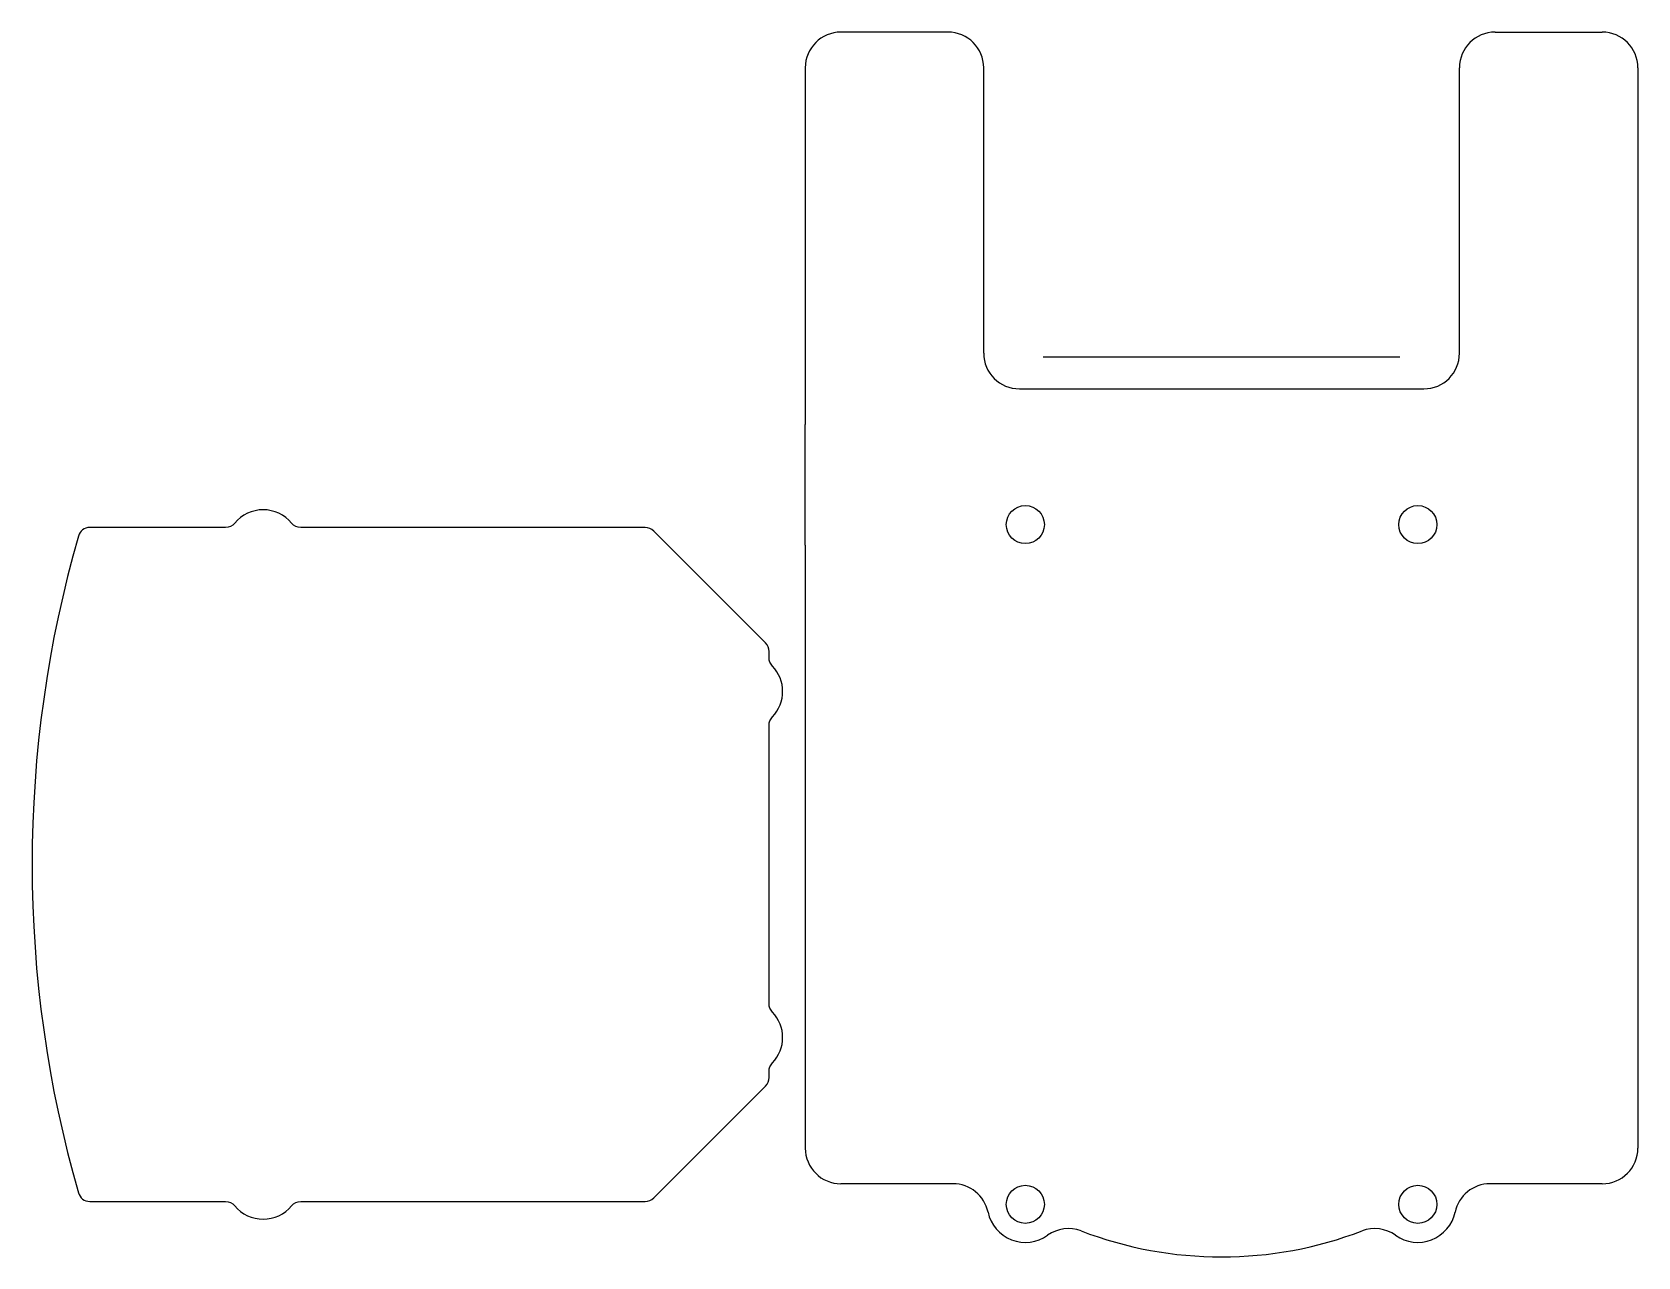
# Model space of a CAD drawing. Header units: millimetres. Extents: x -100 to 35, y -33 to 70.
import ezdxf

# ---------------------------------------------------------------- set-up
doc = ezdxf.new("R2010")
doc.units = ezdxf.units.MM
doc.layers.get('0').update_dxf_attribs({"linetype": 'CONTINUOUS'})

msp = doc.modelspace()

# ---------------------------------------------------------------- linework, layer by layer
for p, q in [((-23, 70), (-32, 70)), ((23, 70), (32, 70)), ((-35, 67), (-35, 37)), ((-20, 43), (-20, 67)), ((20, 43), (20, 67)), ((35, 67), (35, 37)), ((15, 42.67), (-15, 42.67)), ((-17, 40), (17, 40)), ((-35, 26.85), (-35, 37)), ((35, 37), (35, 26.85)), ((-35, 26.85), (-35, -23.85)), ((35, 26.85), (35, -23.85)), ((-22.57, -26.85), (-32, -26.85)), ((32, -26.85), (22.57, -26.85))]:
    msp.add_line(p, q)
msp.add_lwpolyline([(-38.04, -17.92), (-38.04, -17.38, -0.193064), (-37.76, -16.69, 0.401077), (-37.76, -12.41, -0.193064), (-38.04, -11.72), (-38.04, 11.72, -0.193064), (-37.76, 12.41, 0.401077), (-37.76, 16.69, -0.193064), (-38.04, 17.38), (-38.04, 17.92, 0.198912), (-38.33, 18.63), (-47.74, 28.04, 0.198912), (-48.45, 28.34), (-77.41, 28.34, -0.224182), (-78.18, 28.7, 0.47209), (-82.97, 28.7, -0.224182), (-83.74, 28.34), (-95.15, 28.34, 0.33445), (-96.11, 27.61, 0.140807), (-96.11, -27.61, 0.33445), (-95.15, -28.34), (-83.74, -28.34, -0.224182), (-82.97, -28.7, 0.47209), (-78.18, -28.7, -0.224182), (-77.41, -28.34), (-48.45, -28.34, 0.198912), (-47.74, -28.04), (-38.33, -18.63, 0.198912)], format="xyb", close=True)
for centre in [(-16.5, 28.58), (16.5, 28.58), (-16.5, -28.58), (16.5, -28.58)]:
    msp.add_circle(centre, 1.6)
for centre, radius, start, end in [((-32, 67), 3, 90, 180), ((-23, 67), 3, 0, 90), ((23, 67), 3, 90, 180), ((32, 67), 3, 0, 90), ((-17, 43), 3, 180, 270), ((17, 43), 3, 270, 360), ((-32, -23.85), 3, 180, 270), ((32, -23.85), 3, -90, 0), ((-22.57, -29.85), 3, 11.7966, 90), ((22.57, -29.85), 3, 90, 168.2034), ((-16.5, -28.58), 3.2, 191.7966, 305.6741), ((16.5, -28.58), 3.2, 234.3259, 348.2034), ((-12.88, -33.62), 3, 69.0289, 125.6741), ((0, 0), 33, 249.0289, 290.9711), ((12.88, -33.62), 3, 54.3259, 110.9711)]:
    msp.add_arc(centre, radius, start, end)

doc.saveas('drawing.dxf')
